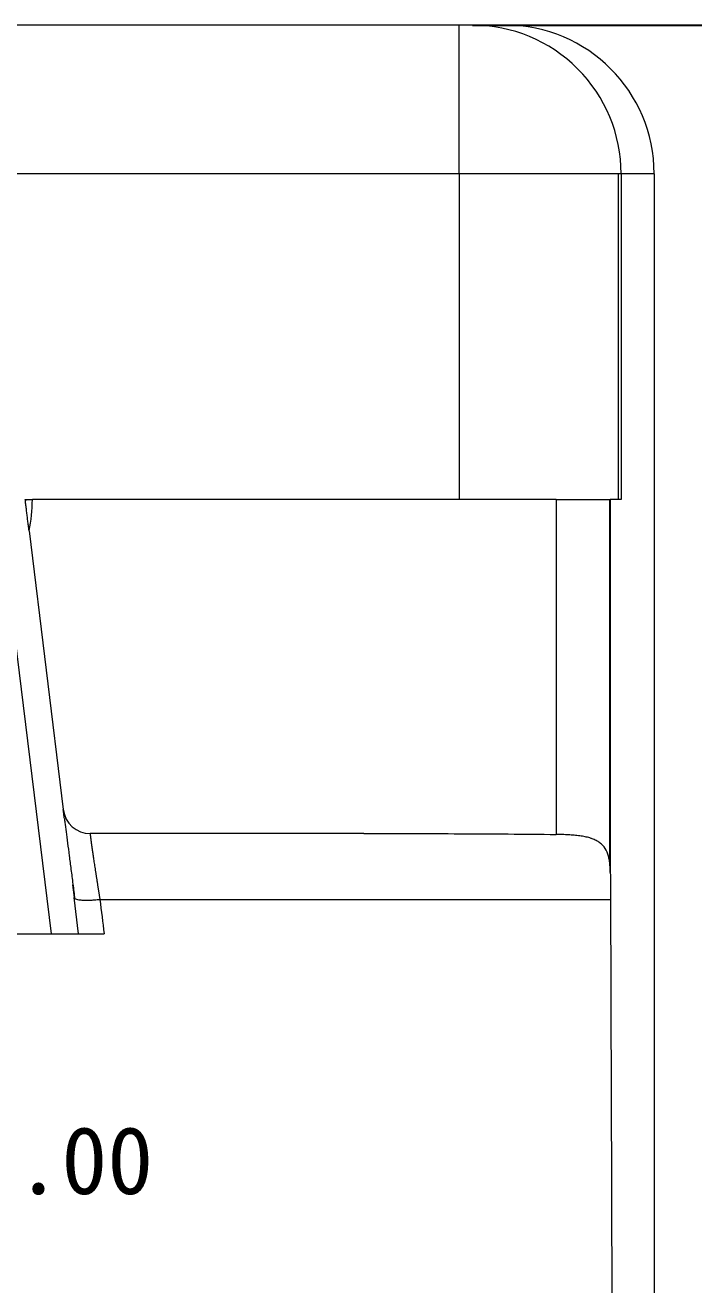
# Model space of a CAD drawing. Header units: millimetres. Extents: x 696 to 1262, y 405 to 535.
# Drawn here: x 764.83 to 789.59, y 470.92 to 517.57 of the extents above; entities that cross this region are included whole.
import ezdxf

# ---------------------------------------------------------------- set-up
doc = ezdxf.new("R2010")
doc.units = ezdxf.units.MM
doc.layers.add('core', color=7, linetype='Continuous', lineweight=20)
doc.layers.add('dim', color=82, linetype='Continuous', lineweight=9)
doc.dimstyles.get("Standard").update_dxf_attribs({"dimtxt": 0.18, "dimasz": 0.18, "dimexe": 0.18, "dimexo": 0.0625, "dimgap": 0.09, "dimtad": 0, "dimtih": 1, "dimtoh": 1, "dimzin": 0, "dimdsep": 46, "dimtxsty": 'Standard', "dimcen": 0.09, "dimadec": 0, "dimazin": 0, "dimtfac": 1, "dimtofl": 0, "dimtmove": 0, "dimatfit": 3, "dimfxl": 0, "dimtolj": 1, "dimtzin": 0, "dimarcsym": 0})

# ---------------------------------------------------------------- blocks, each defined once
blk = doc.blocks.new('*D3')
at = {"layer": 'Defpoints', "color": 0, "lineweight": 18, "transparency": 16777216}
for p in [(739.913, 487.662), (744.018, 484.807)]:
    blk.add_point(p, dxfattribs=at)
at = {"layer": 'dim', "color": 0, "lineweight": -2, "transparency": 16777216}
for p, q in [((741.875, 486.235), (742.055, 486.235)), ((741.965, 486.145), (741.965, 486.325)), ((757.391, 475.506), (745.66, 483.665)), ((759.391, 475.506), (757.391, 475.506))]:
    blk.add_line(p, q, dxfattribs=at)
at = {"layer": 'dim', "color": 0, "lineweight": 18, "transparency": 16777216}
blk.add_solid([(745.85, 483.939), (745.469, 483.392), (744.018, 484.807)], dxfattribs=at)
at = {"layer": 'dim', "color": 0, "lineweight": 18, "transparency": 16777216, "insert": (764.474, 475.506), "char_height": 2.5, "attachment_point": 5}
blk.add_mtext('\\A1;∅5.00', dxfattribs=at)
blk = doc.blocks.new('*D5')
at = {"layer": 'Defpoints', "color": 0, "lineweight": 18, "transparency": 16777216}
for p in [(780.902, 517.571), (788.125, 457.371), (807.896, 457.371)]:
    blk.add_point(p, dxfattribs=at)
at = {"layer": 'dim', "color": 0, "lineweight": -2, "transparency": 16777216}
for p, q in [((781.402, 517.571), (808.396, 517.571)), ((807.896, 515.571), (807.896, 489.221)), ((807.896, 459.371), (807.896, 485.721)), ((788.625, 457.371), (808.396, 457.371))]:
    blk.add_line(p, q, dxfattribs=at)
at = {"layer": 'dim', "color": 0, "lineweight": 18, "transparency": 16777216}
for points in [[(807.563, 515.571), (808.23, 515.571), (807.896, 517.571)], [(807.563, 459.371), (808.23, 459.371), (807.896, 457.371)]]:
    blk.add_solid(points, dxfattribs=at)
at = {"layer": 'dim', "color": 0, "lineweight": 18, "transparency": 16777216, "insert": (807.896, 487.471), "char_height": 2.5, "attachment_point": 5}
blk.add_mtext('\\A1;60.20', dxfattribs=at)

msp = doc.modelspace()

# ---------------------------------------------------------------- linework, layer by layer
at = {"layer": 'core', "linetype": 'Continuous', "lineweight": 13}
for p, q in [((780.902, 517.571), (703.028, 517.571)), ((780.902, 512.071), (780.902, 517.571)), ((781.415, 517.571), (782.638, 517.571)), ((780.902, 512.071), (703.028, 512.071)), ((780.902, 512.071), (780.902, 500.001)), ((786.901, 512.071), (780.902, 512.071)), ((786.798, 512.071), (786.798, 500.001)), ((788.125, 512.071), (786.901, 512.071)), ((786.901, 512.071), (786.901, 500.001)), ((764.835, 500.001), (764.84, 499.956)), ((784.501, 500.001), (784.501, 487.596)), ((786.467, 500.001), (786.467, 486.64)), ((786.501, 500.001), (786.501, 486.189)), ((764.127, 497.515), (765.797, 483.91)), ((766.587, 485.733), (766.645, 485.261)), ((767.6, 485.192), (786.508, 485.192))]:
    msp.add_line(p, q, dxfattribs=at)
at = {"layer": 'core', "linetype": 'Continuous', "lineweight": 18}
for p, q in [((780.902, 517.571), (703.028, 517.571)), ((781.402, 517.571), (780.902, 517.571)), ((782.625, 517.571), (781.402, 517.571)), ((788.125, 512.071), (788.125, 457.371)), ((764.835, 500.001), (765.099, 500.001)), ((784.501, 500.001), (765.099, 500.001)), ((784.501, 500.001), (786.501, 500.001)), ((786.901, 500.001), (786.501, 500.001)), ((764.977, 498.844), (766.245, 488.516)), ((777.373, 487.633), (767.243, 487.633)), ((766.811, 483.91), (766.645, 485.261)), ((755.537, 483.91), (767.757, 483.91))]:
    msp.add_line(p, q, dxfattribs=at)
for centre, radius, start, end in [((782.625, 512.071), 5.5, 0, 90), ((759.561, 500.001), 5.538, 347.9424, 0), ((767.243, 488.638), 1.006, 187, 270)]:
    msp.add_arc(centre, radius, start, end, dxfattribs=at)
at = {"layer": 'core', "linetype": 'Continuous', "lineweight": 13}
msp.add_ellipse((781.402, 512.071), major_axis=(0, -5.5), ratio=0.999848, start_param=1.570796, end_param=3.141593, dxfattribs=at)
at = {"layer": 'core', "linetype": 'Continuous', "lineweight": 18}
for points in [[(764.977, 498.844), (764.973, 498.876), (764.965, 498.941), (764.953, 499.036), (764.942, 499.128), (764.931, 499.219), (764.92, 499.308), (764.909, 499.395), (764.899, 499.482), (764.888, 499.568), (764.878, 499.653), (764.867, 499.738), (764.857, 499.824), (764.846, 499.911), (764.839, 499.97), (764.835, 500.001)], [(786.501, 486.189), (786.503, 486.034), (786.506, 485.713), (786.507, 485.37), (786.508, 485.192)], [(766.645, 485.261), (766.646, 485.249), (766.654, 485.238), (766.668, 485.228)], [(786.508, 485.192), (786.517, 482.611), (786.534, 477.443), (786.561, 469.67), (786.578, 464.474), (786.587, 461.873)]]:
    msp.add_open_spline(points, degree=3, dxfattribs=at)
for points, degree, knots in [([(766.284, 488.197), (766.279, 488.242), (766.245, 488.516), (766.245, 488.516)], 2, [0, 0, 0, 0.145026, 1, 1, 1]), ([(766.286, 488.185), (766.291, 488.141), (766.308, 488.002), (766.347, 487.7), (766.401, 487.287), (766.463, 486.818), (766.529, 486.308), (766.6, 485.764), (766.647, 485.388), (766.672, 485.197)], 3, [0, 0, 0, 0, 0.080627, 0.237111, 0.391978, 0.545487, 0.697821, 0.84922, 1, 1, 1, 1]), ([(767.243, 487.633), (767.243, 487.633), (767.243, 487.633), (767.242, 487.632), (767.242, 487.632), (767.242, 487.631), (767.242, 487.63), (767.241, 487.628), (767.241, 487.627), (767.241, 487.625), (767.241, 487.623), (767.241, 487.62), (767.241, 487.618), (767.241, 487.615), (767.241, 487.612), (767.242, 487.608), (767.242, 487.604), (767.242, 487.6), (767.242, 487.596), (767.243, 487.592), (767.243, 487.589), (767.243, 487.588)], 3, [0, 0, 0, 0, 0.053048, 0.106097, 0.159147, 0.212198, 0.26525, 0.318303, 0.371358, 0.424415, 0.477473, 0.530533, 0.583595, 0.636659, 0.689726, 0.742794, 0.795866, 0.84894, 0.902016, 0.955096, 1, 1, 1, 1]), ([(777.373, 487.633), (778.561, 487.633), (779.749, 487.63), (782.125, 487.619), (783.313, 487.61), (784.501, 487.596)], 3, [0, 0, 0, 0, 0.5, 0.5, 1, 1, 1, 1]), ([(786.501, 486.189), (786.5, 486.317), (786.494, 486.438), (786.473, 486.609), (786.463, 486.664), (786.446, 486.744), (786.44, 486.77), (786.425, 486.822), (786.418, 486.847), (786.375, 486.97), (786.33, 487.057), (786.255, 487.154), (786.239, 487.173), (786.214, 487.2), (786.205, 487.209), (786.188, 487.226), (786.142, 487.268), (786.092, 487.306), (786.004, 487.361), (785.957, 487.385), (785.881, 487.418), (785.854, 487.429), (785.813, 487.443), (785.8, 487.448), (785.772, 487.457), (785.701, 487.48), (785.626, 487.498), (785.502, 487.523), (785.437, 487.534), (785.336, 487.548), (785.302, 487.552), (785.233, 487.56), (785.198, 487.564), (785.092, 487.573), (785.021, 487.578), (784.876, 487.586), (784.802, 487.589), (784.69, 487.593), (784.652, 487.594), (784.577, 487.595), (784.539, 487.596), (784.501, 487.596)], 3, [0, 0, 0, 0, 0.125, 0.125, 0.1875, 0.1875, 0.21875, 0.21875, 0.25, 0.25, 0.375, 0.375, 0.40625, 0.40625, 0.421875, 0.421875, 0.4375, 0.5, 0.5, 0.5625, 0.5625, 0.59375, 0.59375, 0.609375, 0.609375, 0.625, 0.6875, 0.6875, 0.75, 0.75, 0.78125, 0.78125, 0.8125, 0.8125, 0.875, 0.875, 0.9375, 0.9375, 0.96875, 0.96875, 1, 1, 1, 1])]:
    msp.add_open_spline(points, degree=degree, knots=knots, dxfattribs=at)
at = {"layer": 'core', "linetype": 'Continuous', "lineweight": 13}
for points, knots in [([(767.243, 487.588), (767.243, 487.588), (767.243, 487.586), (767.244, 487.582), (767.244, 487.577), (767.245, 487.572), (767.245, 487.566), (767.246, 487.56), (767.246, 487.554), (767.247, 487.547), (767.248, 487.541), (767.249, 487.534), (767.249, 487.527), (767.25, 487.519), (767.251, 487.511), (767.252, 487.504), (767.253, 487.495), (767.254, 487.487), (767.255, 487.478), (767.256, 487.469), (767.257, 487.46), (767.258, 487.451), (767.26, 487.441), (767.261, 487.431), (767.262, 487.421), (767.263, 487.411), (767.265, 487.4), (767.266, 487.389), (767.268, 487.378), (767.269, 487.367), (767.271, 487.356), (767.272, 487.344), (767.274, 487.332), (767.276, 487.32), (767.277, 487.307), (767.279, 487.294), (767.281, 487.281), (767.282, 487.268), (767.284, 487.255), (767.286, 487.241), (767.288, 487.228), (767.29, 487.213), (767.292, 487.199), (767.294, 487.185), (767.296, 487.17), (767.298, 487.155), (767.3, 487.14), (767.302, 487.125), (767.305, 487.109), (767.307, 487.093), (767.309, 487.077), (767.312, 487.061), (767.314, 487.044), (767.316, 487.028), (767.319, 487.011), (767.321, 486.994), (767.324, 486.977), (767.326, 486.959), (767.336, 486.894), (767.354, 486.774), (767.382, 486.586), (767.413, 486.38), (767.438, 486.218), (767.454, 486.114), (767.461, 486.071), (767.468, 486.028), (767.475, 485.984), (767.482, 485.939), (767.489, 485.894), (767.496, 485.848), (767.503, 485.801), (767.511, 485.754), (767.518, 485.706), (767.526, 485.658), (767.534, 485.608), (767.542, 485.558), (767.55, 485.508), (767.558, 485.457), (767.566, 485.405), (767.574, 485.352), (767.583, 485.3), (767.591, 485.246), (767.597, 485.21), (767.6, 485.192)], [0, 0, 0, 0, 0.001171, 0.008769, 0.016369, 0.023968, 0.031569, 0.039169, 0.046771, 0.054373, 0.061975, 0.069578, 0.077182, 0.084786, 0.092391, 0.099997, 0.107603, 0.11521, 0.122818, 0.130427, 0.138036, 0.145646, 0.153257, 0.160869, 0.168481, 0.176095, 0.183709, 0.191324, 0.19894, 0.206557, 0.214175, 0.221794, 0.229414, 0.237035, 0.244657, 0.252281, 0.259905, 0.26753, 0.275156, 0.282784, 0.290412, 0.298042, 0.305673, 0.313305, 0.320938, 0.328573, 0.336209, 0.343846, 0.351484, 0.359124, 0.366765, 0.374407, 0.382051, 0.389696, 0.397343, 0.404991, 0.41264, 0.420291, 0.427943, 0.497418, 0.568195, 0.640285, 0.7137, 0.72705, 0.740501, 0.754053, 0.767707, 0.781462, 0.795319, 0.809277, 0.823337, 0.837498, 0.851762, 0.866127, 0.880594, 0.895162, 0.909833, 0.924606, 0.93948, 0.954457, 0.969536, 0.984717, 1, 1, 1, 1]), ([(766.668, 485.228), (766.668, 485.228), (766.668, 485.228), (766.683, 485.217), (766.703, 485.208), (766.754, 485.192), (766.785, 485.186), (766.836, 485.178), (766.854, 485.176), (766.891, 485.172), (766.929, 485.168), (766.971, 485.166), (767.015, 485.164), (767.038, 485.163), (767.112, 485.162), (767.165, 485.163), (767.28, 485.166), (767.341, 485.169), (767.468, 485.179), (767.534, 485.185), (767.6, 485.192)], [0, 0, 0, 0, 0.000624, 0.000624, 0.143392, 0.143392, 0.28616, 0.28616, 0.357544, 0.357544, 0.428928, 0.500312, 0.500312, 0.571696, 0.571696, 0.714464, 0.714464, 0.857232, 0.857232, 1, 1, 1, 1])]:
    msp.add_open_spline(points, degree=3, knots=knots, dxfattribs=at)
msp.add_open_spline([(767.6, 485.192), (767.653, 484.765), (767.705, 484.337), (767.757, 483.91)], degree=3, dxfattribs=at)

# ---------------------------------------------------------------- dimensions: what is measured, and where the dimension line sits
at = {"layer": 'dim', "lineweight": 18}
dim = msp.add_linear_dim(base=(807.896, 457.371), p1=(780.902, 517.571), p2=(788.125, 457.371), angle=90, dimstyle='Standard', override={"dimtxt": 2.5, "dimasz": 2, "dimexe": 0.49975, "dimexo": 0.49975, "dimgap": 0.49975}, dxfattribs=at)
dim.commit()
dim.dimension.update_dxf_attribs({"geometry": '*D5', "text_midpoint": (807.896, 487.471)})
dim = msp.add_diameter_dim_2p(p1=(739.913, 487.662), p2=(744.018, 484.807), dimstyle='Standard', override={"dimtxt": 2.5, "dimasz": 2, "dimexe": 0.49975, "dimexo": 0.49975, "dimgap": 0.49975}, dxfattribs=at)
dim.commit()
dim.dimension.update_dxf_attribs({"geometry": '*D3', "text_midpoint": (764.474, 475.506), "dimtype": 163})

doc.saveas('drawing.dxf')
